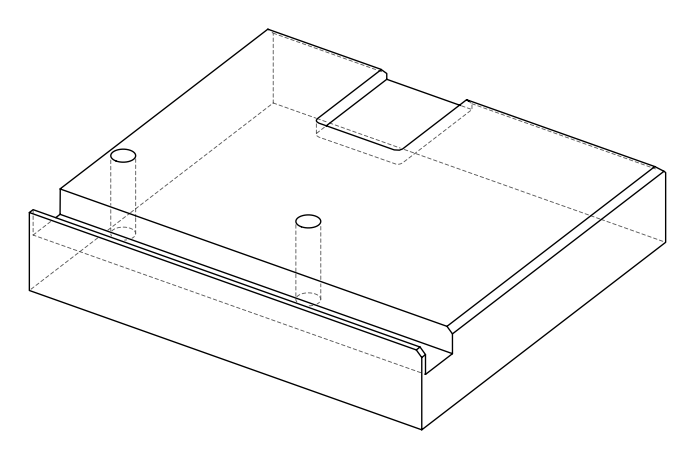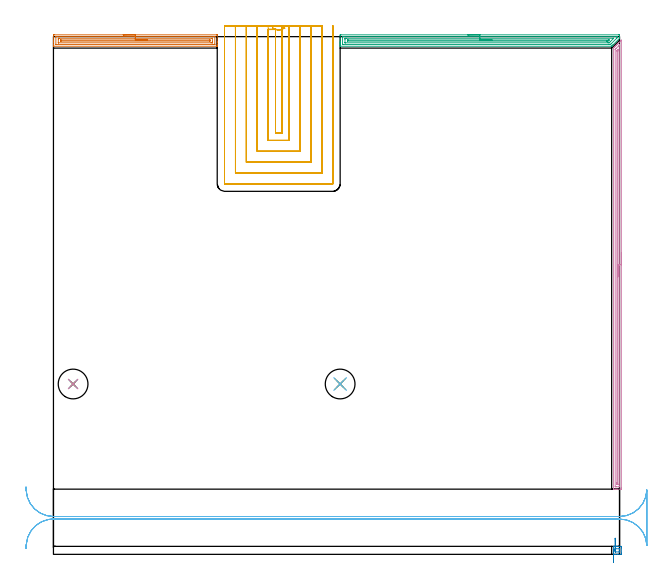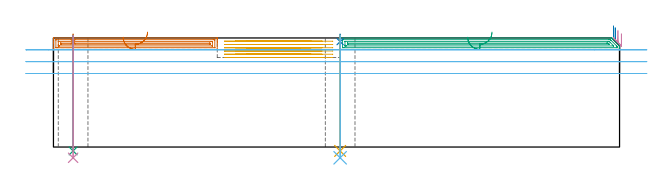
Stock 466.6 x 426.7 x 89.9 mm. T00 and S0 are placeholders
(PLAN: 12 operations, 7 tool changes, 55.3 min)
(1 AREA_MILL | FG_CHAMFER_SURFACE | UGT0205_001 | 4.51 min | 6209 mm3)
(2 AREA_MILL_1 | FG_CHAMFER_SURFACE_1 | UGT0205_001 | 0.32 min | 229 mm3)
(3 AREA_MILL_2 | FG_CHAMFER_SURFACE_2 | UGT0205_001 | 7.49 min | 10419 mm3)
(4 AREA_MILL_3 | FG_CHAMFER_SURFACE_3 | UGT0205_001 | 8.98 min | 7814 mm3)
(5 MILL_SLOT | SLOT_PARTIAL_RECTANGULAR | NXT0201_011 | Follow Part, ap 3, ae 75% | 24.68 min | 207185 mm3)
(6 MILL_RECTANGULAR_SLOT | SLOT_RECTANGULAR | UGT0201_009 | Follow Part, ap 11.25, ae 75% | 7.65 min | 643848 mm3)
(7 SPOT_DRILL | STEP1HOLE | NXT0321_9005460120000 | 0.05 min | 197 mm3)
(8 SPOT_DRILL_1 | STEP1HOLE_1 | NXT0321_9005460120000 | 0.05 min | 194 mm3)
(9 DRILL_THROUGH_HOLE_INTO_CENTER | STEP1HOLE | NXT0301_065 | 0.38 min | 6064 mm3)
(10 DRILL_TO_ENLARGE_THROUGH_HOLE | STEP1HOLE | UGT0301_058 | 0.4 min | 36109 mm3)
(11 DRILL_THROUGH_HOLE_INTO_CENTER_1 | STEP1HOLE_1 | NXT0301_065 | 0.38 min | 6001 mm3)
(12 DRILL_TO_ENLARGE_THROUGH_HOLE_1 | STEP1HOLE_1 | UGT0301_058 | 0.4 min | 36190 mm3)
(TOOL UGT0205_001 | Chamfer Mill 20 x 3 x 45 deg. | D20 FL50 Z2)
(TOOL NXT0201_011 | ENDMILL 12mm [2P460-1200-NA 1630] | D12 FL38 Z6)
(TOOL UGT0201_009 | End Mill 45 mm | D45 FL63 Z6)
(TOOL NXT0321_9005460120000 | NC Spot Drill, 142deg, 12mm, Carbide, Uncoated | D12 PA142 FL30 Z2)
(TOOL NXT0301_065 | Carbide Drill 9.4mm [860.1-0940-075A1-MM 2214] | D9.4 PA140 FL98 Z2)
(TOOL UGT0301_058 | Twist Drill 24.5 mm | D24.5 PA118 FL160 Z2)
(OP 1 AREA_MILL)
G17 G21 G94 G90
T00 M6
G54
G17 G0 G90 X57.5 Y428.2 S1061 M3
G43 Z99.9 H0
Z90.5
G94 G1 X57.538 Z89.629 F250.
X57.652 Z88.764
X57.841 Z87.912
X58.103 Z87.08
X58.437 Z86.274
X58.84 Z85.5
X59.308 Z84.764
X59.84 Z84.072
X60.429 Z83.429
X61.072 Z82.84
X61.764 Z82.309
X62.5 Z81.84
X63.274 Z81.437
X64.08 Z81.103
X64.912 Z80.841
X65.764 Z80.652
X66.628 Z80.538
X67.5 Z80.5
X134.401
X134.957 Y428.194 Z80.504
X134.99 Y428.191 Z80.506
X135. Y428.152 Z80.545
Y422.627 Z86.068
Y422.054 Z86.644
Y421.754 Z86.943
Y420.008 Z88.687
Y419.408 Z89.291
Y419.135 Z89.565
Y419.029 Z89.67
X134.996 Y418.912 Z89.78
X134.99 Y418.802 Z89.888
X134.847 Y418.8 Z89.9
X0.153
X0.01 Y418.802 Z89.888
X0.003 Y418.912 Z89.78
X0. Y419.03 Z89.669
Y419.408 Z89.291
Y420.008 Z88.687
Y422.054 Z86.643
Y422.627 Z86.068
Y423.213 Z85.482
Y427.579 Z81.118
X0.004 Y427.865 Z80.832
X0.01 Y428.193 Z80.504
X0.261 Y428.197 Z80.502
X0.599 Y428.2 Z80.5
X67.5
Y426.786 Z81.914
X132.617 Y426.785 Z81.915
X132.829 Y426.784 Z81.916
X132.956 Y426.781 Z81.919
X132.983 Y426.779 Z81.921
X132.99 Y426.767 Z81.933
X132.994 Y426.743 Z81.957
X132.999 Y426.618 Z82.082
X133. Y420.506 Z88.194
X132.997 Y420.381 Z88.319
X132.994 Y420.281 Z88.419
X132.99 Y420.221 Z88.479
X132.956 Y420.22 Z88.48
X132.617 Y420.216 Z88.484
X132.405 Y420.215 Z88.485
X131.725 Y420.214 Z88.486
X2.383 Y420.215 Z88.485
X2.171 Y420.216 Z88.484
X2.044 Y420.219 Z88.481
X2.017 Y420.221 Z88.479
X2.01 Y420.233 Z88.467
X2.007 Y420.257 Z88.443
X2.001 Y420.382 Z88.318
X2. Y426.494 Z82.206
X2.002 Y426.619 Z82.081
X2.006 Y426.719 Z81.981
X2.01 Y426.779 Z81.921
X2.044 Y426.78 Z81.92
X2.383 Y426.784 Z81.916
X2.595 Y426.785 Z81.915
X3.275 Y426.786 Z81.914
X67.5
Y425.371 Z83.329
X130.705
X130.833 Y425.37 Z83.33
X130.96 Y425.366 Z83.334
X130.988 Y425.365 Z83.335
X130.992 Y425.344 Z83.356
X130.997 Y425.301 Z83.399
X130.999 Y425.246 Z83.454
X131. Y422.463 Z86.237
X130.996 Y421.754 Z86.946
X130.993 Y421.672 Z87.028
X130.99 Y421.637 Z87.063
X130.955 Y421.635 Z87.065
X130.833 Y421.632 Z87.068
X130.069 Y421.629 Z87.071
X129.941 Y421.628 Z87.072
X4.295 Y421.629 Z87.071
X4.167 Y421.63 Z87.07
X4.04 Y421.634 Z87.066
X4.012 Y421.635 Z87.065
X4.008 Y421.656 Z87.044
X4.003 Y421.699 Z87.001
X4.001 Y421.754 Z86.946
X4. Y424.537 Z84.163
X4.004 Y425.246 Z83.454
X4.007 Y425.328 Z83.372
X4.01 Y425.363 Z83.337
X4.045 Y425.365 Z83.335
X4.167 Y425.368 Z83.332
X4.931 Y425.371 Z83.329
X5.059
X67.5
Y423.957 Z84.743
X128.876
X128.922 Y423.955 Z84.745
X128.968 Y423.95 Z84.75
X128.99 Y423.942 Z84.758
X128.993 Y423.901 Z84.799
X129. Y423.548 Z85.152
X128.999 Y423.5 Z85.2
X128.99 Y423.088 Z85.612
X128.979 Y423.049 Z85.651
X128.904 Y423.046 Z85.654
X128.78 Y423.044 Z85.656
X6.124 Y423.043 Z85.657
X6.078 Y423.045 Z85.655
X6.032 Y423.05 Z85.65
X6.01 Y423.058 Z85.642
X6.007 Y423.099 Z85.601
X6. Y423.452 Z85.248
X6.001 Y423.5 Z85.2
X6.01 Y423.912 Z84.788
X6.021 Y423.951 Z84.749
X6.096 Y423.954 Z84.746
X6.22 Y423.956 Z84.744
X67.5 Y423.957 Z84.743
X68.372 Z84.781
X69.236 Z84.895
X70.088 Z85.083
X70.92 Z85.346
X71.726 Z85.68
X72.5 Z86.082
X73.236 Z86.551
X73.928 Z87.082
X74.571 Z87.672
X75.16 Z88.315
X75.692 Z89.007
X76.16 Z89.743
X76.563 Z90.517
X76.897 Z91.323
X77.159 Z92.155
X77.348 Z93.006
X77.462 Z93.871
X77.5 Z94.743
G0 Z99.9
M5
M2
(OP 2 AREA_MILL_1)
G17 G21 G94 G90
T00 M6
G54
G17 G0 G90 X461.6 Y-6.7 S1061 M3
G43 Z99.9 H0
G94 G1 Y-6.662 Z99.028 F250.
Y-6.548 Z98.163
Y-6.359 Z97.312
Y-6.097 Z96.48
Y-5.763 Z95.674
Y-5.36 Z94.9
Y-4.892 Z94.164
Y-4.36 Z93.472
Y-3.771 Z92.829
Y-3.128 Z92.24
Y-2.436 Z91.708
Y-1.7 Z91.24
Y-0.926 Z90.837
Y-0.12 Z90.503
Y0.712 Z90.241
Y1.564 Z90.052
Y2.428 Z89.938
Y3.3 Z89.9
Y6.427
X461.603 Y6.59 Z89.888
X461.649 Y6.593 Z89.842
X462.048 Y6.6 Z89.452
X462.38 Z89.12
X463.069 Z88.426
X464.304 Z87.193
X464.847 Z86.647
X465.468 Z86.028
X467.249 Z84.248
X467.522 Y6.598 Z83.975
X468.091 Y6.592 Z83.406
X468.094 Y6.554 Z83.404
X468.099 Y5.98 Z83.401
X468.1 Y5.4 Z83.4
Y0.933
X468.099 Y0.62 Z83.401
X468.094 Y0.046 Z83.403
X468.091 Y0.008 Z83.405
X467.522 Y0. Z83.975
X464.85 Z86.645
X463.413 Z88.083
X463.069 Z88.426
X462.047 Z89.452
X461.649 Y0.007 Z89.842
X461.603 Y0.01 Z89.888
X461.6 Y0.173 Z89.9
Y3.3
X463.014 Z88.486
Y4.193
Y4.248
X463.015 Y4.303 Z88.485
X463.018 Y4.413 Z88.482
X463.025 Y4.59 Z88.475
X463.069 Y4.592 Z88.431
X463.556 Y4.599 Z87.944
X466.226 Y4.6 Z85.274
X466.631 Y4.597 Z84.869
X466.657 Y4.594 Z84.843
X466.669 Y4.591 Z84.831
X466.679 Y4.574 Z84.821
X466.686 Y4.193 Z84.814
Y2.352
X466.685 Y2.297 Z84.815
X466.682 Y2.187 Z84.818
X466.675 Y2.01 Z84.825
X466.631 Y2.008 Z84.869
X466.144 Y2.001 Z85.356
X463.474 Y2. Z88.026
X463.069 Y2.003 Z88.431
X463.043 Y2.006 Z88.457
X463.031 Y2.009 Z88.469
X463.021 Y2.026 Z88.479
X463.014 Y2.407 Z88.486
Y2.461
Y3.3
Y4.172 Z88.524
Y5.036 Z88.638
Y5.888 Z88.826
Y6.72 Z89.089
Y7.526 Z89.423
Y8.3 Z89.825
Y9.036 Z90.294
Y9.728 Z90.825
Y10.371 Z91.415
Y10.961 Z92.058
Y11.492 Z92.75
Y11.96 Z93.486
Y12.363 Z94.259
Y12.697 Z95.065
Y12.959 Z95.897
Y13.148 Z96.749
Y13.262 Z97.614
Y13.3 Z98.486
G0 Z99.9
M5
M2
(OP 3 AREA_MILL_2)
G17 G21 G94 G90
T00 M6
G54
G17 G0 G90 X341.45 Y428.2 S1061 M3
G43 Z99.9 H0
Z90.5
G94 G1 X341.488 Z89.628 F250.
X341.602 Z88.764
X341.791 Z87.912
X342.053 Z87.08
X342.387 Z86.274
X342.79 Z85.5
X343.258 Z84.764
X343.79 Z84.072
X344.379 Z83.429
X345.022 Z82.84
X345.714 Z82.309
X346.45 Z81.84
X347.224 Z81.437
X348.03 Z81.103
X348.862 Z80.841
X349.714 Z80.652
X350.578 Z80.538
X351.45 Z80.5
X466.008
X466.284 Y428.198 Z80.502
X466.597 Y428.191 Z80.506
X466.6 Y428.152 Z80.545
Y426.992 Z81.703
Y426.419 Z82.28
Y425.359 Z83.34
X466.594 Y425.301 Z83.399
X466.591 Y425.291 Z83.409
X461.459 Y420.159 Z88.541
X461.309 Y420.008 Z88.689
X461.253 Y419.952 Z88.746
X460.437 Y419.137 Z89.563
X460.213 Y418.912 Z89.785
X460.102 Y418.806 Z89.891
X459.767 Y418.8 Z89.9
X236.446
X236.31 Y418.803 Z89.888
X236.302 Y418.908 Z89.784
X236.3 Y419.02 Z89.679
Y419.708 Z88.991
Y420.307 Z88.392
Y420.881 Z87.815
Y421.167 Z87.529
Y421.754 Z86.943
Y422.041 Z86.657
Y422.627 Z86.067
Y427.572 Z81.125
X236.303 Y427.865 Z80.832
X236.31 Y428.193 Z80.504
X236.553 Y428.198 Z80.501
X236.892 Y428.2 Z80.5
X351.45
Y426.786 Z81.914
X464.225 Y426.785 Z81.915
X464.438 Y426.784 Z81.916
X464.56 Y426.781 Z81.919
X464.584 Y426.779 Z81.921
X464.59 Y426.766 Z81.934
X464.594 Y426.744 Z81.956
X464.599 Y426.626 Z82.074
X464.596 Y426.119 Z82.581
X464.594 Y425.758 Z82.942
X464.225 Y425.375 Z83.325
X464.16 Y425.31 Z83.39
X459.731 Y420.881 Z87.819
X459.304 Y420.461 Z88.239
X459.157 Y420.319 Z88.381
X459.041 Y420.221 Z88.479
X458.876 Y420.218 Z88.482
X458.663 Y420.216 Z88.484
X457.984 Y420.214 Z88.486
X457.773
X238.675 Y420.215 Z88.485
X238.462 Y420.216 Z88.484
X238.34 Y420.22 Z88.48
X238.315 Y420.221 Z88.479
X238.31 Y420.234 Z88.466
X238.306 Y420.256 Z88.444
X238.301 Y420.374 Z88.326
X238.3 Y426.486 Z82.214
X238.302 Y426.609 Z82.091
X238.306 Y426.707 Z81.993
X238.31 Y426.77 Z81.93
X238.319 Y426.779 Z81.921
X238.336 Y426.781 Z81.919
X238.675 Y426.785 Z81.915
X238.886 Y426.786 Z81.914
X239.567
X351.45
Y425.372 Z83.328
X461.423 Y425.371 Z83.329
X461.55 Y425.37 Z83.33
X461.678 Y425.368 Z83.332
X461.746 Y425.365 Z83.335
X461.689 Y425.296 Z83.404
X461.645 Y425.246 Z83.454
X461.599 Y425.198 Z83.502
X461.55 Y425.149 Z83.551
X459.028 Y422.627 Z86.073
X458.511 Y422.111 Z86.589
X458.152 Y421.754 Z86.946
X458.067 Y421.673 Z87.027
X458.036 Y421.647 Z87.053
X457.984 Y421.636 Z87.064
X457.22 Y421.629 Z87.071
X457.093
X240.586
X240.458 Y421.631 Z87.069
X240.332 Y421.635 Z87.065
X240.309 Y421.639 Z87.061
X240.305 Y421.661 Z87.039
X240.302 Y421.702 Z86.998
X240.3 Y421.754 Z86.946
Y421.909 Z86.791
Y424.528 Z84.172
X240.303 Y425.246 Z83.454
X240.306 Y425.323 Z83.377
X240.31 Y425.358 Z83.342
X240.336 Y425.366 Z83.334
X240.458 Y425.368 Z83.332
X241.222 Y425.371 Z83.329
X241.35
X351.45 Y425.372 Z83.328
Y423.957 Z84.743
X457.737
X457.809 Y423.955 Z84.745
X457.886 Y423.951 Z84.749
X457.889 Y423.949 Z84.751
X457.883 Y423.939 Z84.761
X457.861 Y423.913 Z84.787
X457.715 Y423.764 Z84.936
X457.451 Y423.5 Z85.2
X457.273 Y423.324 Z85.376
X457.093 Y423.148 Z85.552
X456.982 Y423.05 Z85.65
X456.88 Y423.047 Z85.653
X456.667 Y423.044 Z85.656
X456.201 Y423.043 Z85.657
X455.777
X242.419
X242.372 Y423.044 Z85.656
X242.323 Y423.047 Z85.653
X242.312 Y423.049 Z85.651
X242.308 Y423.062 Z85.638
X242.305 Y423.104 Z85.596
X242.3 Y423.442 Z85.258
X242.301 Y423.5 Z85.2
X242.31 Y423.907 Z84.793
X242.312 Y423.951 Z84.749
X242.386 Y423.953 Z84.747
X242.51 Y423.956 Z84.744
X242.666 Y423.957 Z84.743
X243.133
X351.45
X352.322 Z84.781
X353.186 Z84.895
X354.038 Z85.083
X354.87 Z85.346
X355.676 Z85.68
X356.45 Z86.082
X357.186 Z86.551
X357.878 Z87.082
X358.521 Z87.672
X359.11 Z88.315
X359.642 Z89.007
X360.11 Z89.743
X360.513 Z90.517
X360.847 Z91.322
X361.109 Z92.154
X361.298 Z93.006
X361.412 Z93.871
X361.45 Z94.743
G0 Z99.9
M5
M2
(OP 4 AREA_MILL_3)
G17 G21 G94 G90
T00 M6
G54
G17 G0 G90 X468.1 Y248.75 S1061 M3
G43 Z99.9 H0
Z93.4
G94 G1 Y248.712 Z92.528 F250.
Y248.598 Z91.664
Y248.409 Z90.812
Y248.147 Z89.98
Y247.813 Z89.174
Y247.41 Z88.4
Y246.941 Z87.664
Y246.41 Z86.972
Y245.821 Z86.329
Y245.178 Z85.74
Y244.486 Z85.209
Y243.75 Z84.74
Y242.976 Z84.337
Y242.17 Z84.003
Y241.338 Z83.741
Y240.486 Z83.552
Y239.622 Z83.438
Y238.75 Z83.4
Y54.628
X468.099 Y54.315 Z83.401
X468.093 Y53.742 Z83.404
X468.091 Y53.708 Z83.405
X467.522 Y53.7 Z83.975
X464.85 Z86.644
X464.296 Z87.201
X463.959 Z87.537
X463.405 Z88.091
X463.069 Z88.426
X462.036 Z89.463
X461.648 Y53.708 Z89.844
X461.602 Y53.71 Z89.888
X461.6 Y53.869 Z89.9
Y416.933
X461.605 Y417.303 Z89.891
X461.723 Y417.424 Z89.774
X462.178 Y417.88 Z89.318
X462.231 Y417.932 Z89.268
X462.423 Y418.124 Z89.076
X462.475 Y418.177 Z89.022
X462.527 Y418.228 Z88.972
X462.721 Y418.421 Z88.778
X462.772 Y418.474 Z88.725
X462.823 Y418.524 Z88.676
X463.018 Y418.719 Z88.48
X463.069 Y418.77 Z88.428
X463.119 Y418.82 Z88.38
X463.316 Y419.017 Z88.183
X463.366 Y419.067 Z88.131
X463.415 Y419.116 Z88.084
X463.614 Y419.314 Z87.885
X463.663 Y419.364 Z87.834
X463.711 Y419.412 Z87.788
X463.912 Y419.612 Z87.587
X463.959 Y419.661 Z87.538
X464.007 Y419.708 Z87.492
X464.209 Y419.91 Z87.29
X464.256 Y419.958 Z87.241
X464.303 Y420.004 Z87.196
X464.507 Y420.208 Z86.992
X464.553 Y420.254 Z86.944
X464.599 Y420.299 Z86.9
X464.805 Y420.505 Z86.694
X464.849 Y420.55 Z86.649
X464.895 Y420.595 Z86.604
X465.103 Y420.803 Z86.396
X465.147 Y420.848 Z86.35
X465.191 Y420.891 Z86.308
X465.4 Y421.101 Z86.099
X467.522 Y423.223 Z83.976
X467.631 Y423.331 Z83.869
X467.782 Y423.482 Z83.717
X467.967 Y423.668 Z83.531
X468.082 Y423.78 Z83.415
X468.094 Y423.783 Z83.403
X468.099 Y423.78 Z83.399
X468.1 Y423.571 Z83.4
Y238.75
X466.686 Z84.814
Y56.047
X466.685 Y55.992 Z84.815
X466.681 Y55.882 Z84.819
X466.674 Y55.71 Z84.826
X466.631 Y55.708 Z84.869
X466.14 Y55.701 Z85.36
X463.959 Z87.541
X463.466 Y55.703 Z88.034
X463.069 Y55.71 Z88.431
X463.021 Y55.725 Z88.479
X463.014 Y56.101 Z88.486
X463.015 Y416.094 Z88.485
X463.017 Y416.149 Z88.483
X463.021 Y416.254 Z88.479
X463.069 Y416.307 Z88.431
X463.377 Y416.624 Z88.123
X463.682 Y416.933 Z87.818
X463.821 Y417.072 Z87.679
X465.741 Y418.991 Z85.759
X466.362 Y419.612 Z85.138
X466.498 Y419.746 Z85.002
X466.631 Y419.874 Z84.869
X466.67 Y419.909 Z84.83
X466.679 Y419.776 Z84.821
X466.684 Y419.667 Z84.816
X466.685 Y419.612 Z84.815
X466.686 Y238.75 Z84.814
X465.272 Z86.229
X465.271 Y57.888
X465.27 Y57.782 Z86.231
X465.267 Y57.73 Z86.233
X465.265 Y57.712 Z86.235
X465.224 Y57.709 Z86.276
X465.036 Y57.702 Z86.464
X464.85 Y57.701 Z86.65
X464.663 Y57.702 Z86.837
X464.538 Y57.706 Z86.962
X464.444 Y57.71 Z87.056
X464.435 Y57.749 Z87.065
X464.433 Y57.888 Z87.067
X464.43 Y58.309 Z87.07
X464.429 Y58.781 Z87.071
X464.428 Y59.204 Z87.072
X464.429 Y414.676 Z87.071
X464.431 Y415.146 Z87.069
X464.433 Y415.198 Z87.067
X464.435 Y415.221 Z87.065
X464.451 Y415.241 Z87.049
X464.515 Y415.312 Z86.985
X464.599 Y415.398 Z86.901
X464.85 Y415.651 Z86.65
X465.044 Y415.845 Z86.456
X465.242 Y416.04 Z86.258
X465.25 Z86.25
X465.264 Z86.236
X465.269 Y415.791 Z86.231
X465.27 Y415.618 Z86.23
X465.271 Y415.146 Z86.229
Y414.724
X465.272 Y238.75
Y237.878 Z86.267
Y237.013 Z86.38
Y236.162 Z86.569
Y235.33 Z86.832
Y234.524 Z87.165
Y233.75 Z87.568
Y233.014 Z88.037
Y232.322 Z88.568
Y231.679 Z89.157
Y231.09 Z89.801
Y230.558 Z90.493
Y230.09 Z91.229
Y229.687 Z92.002
Y229.353 Z92.808
Y229.091 Z93.64
Y228.902 Z94.492
Y228.788 Z95.357
Y228.75 Z96.229
G0 Z99.9
M5
M2
(OP 5 MILL_SLOT)
G17 G21 G94 G90
T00 M6
G54
G17 G0 G90 X176.966 Y435.7 S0 M3
G43 Z99.9 H1
Z87.217
G94 G1 X176.998 Y432.7 F250.
X177. Y432.505 F500.
X182.999 Y432.536
G3 X188.301 Y432.536 R6.
G1 X188.3 Y432.317
Y347.2
X183.
Y432.318
G3 X182.999 Y432.536 R42.
G1 X177. Y432.505
Y432.318
Y341.2
X194.3
Y432.317
G2 X194.302 Y432.7 R36.
G1 X194.334 Y435.7 F250.
X167.955
X167.997 Y432.7
G2 X168. Y432.318 R27. F500.
G1 Y332.2
X203.3
Y432.317
G2 X203.303 Y432.7 R27.
G1 X203.345 Y435.7 F250.
X158.932 Y435.699
X158.996 Y432.7
G2 X159. Y432.318 R18. F500.
G1 Y323.2
X212.3
Y432.317
G2 X212.304 Y432.7 R18.
G1 X212.368 Y435.699 F250.
X149.864 Y435.697
X149.992 Y432.7
G2 X150. Y432.318 R9. F500.
G1 Y314.2
X221.3
Y432.317
G2 X221.308 Y432.7 R9.
G1 X221.436 Y435.697 F250.
X141. Y435.318
Y432.318
Y305.5 F500.
G3 X141.3 Y305.2 R0.3
G1 X230.
G3 X230.3 Y305.5 R0.3
G1 Y432.317
Y435.317 F250.
G0 X180.699 Y433.775 Z84.533
G1 X183.5 Y432.7
G3 X187.8 Y432.7 R6.
G1 X190.601 Y433.775
X188.3 Y435.7
Y432.7
Y347.2 F500.
X183.
Y432.7
X177.
Y341.2
X194.3
Y432.7
Y435.7 F250.
X168.
Y432.7
Y332.2 F500.
X203.3
Y432.7
Y435.7 F250.
X159.
Y432.7
Y323.2 F500.
X212.3
Y432.7
Y435.7 F250.
X150.
Y432.7
Y314.2 F500.
X221.3
Y432.7
Y435.7 F250.
X141.
Y432.7
Y305.5 F500.
G3 X141.3 Y305.2 R0.3
G1 X230.
G3 X230.3 Y305.5 R0.3
G1 Y432.7
Y435.7 F250.
G0 X180.699 Y433.775 Z81.85
G1 X183.5 Y432.7
G3 X187.8 Y432.7 R6.
G1 X190.601 Y433.775
X188.3 Y435.7
Y432.7
Y347.2 F500.
X183.
Y432.7
X177.
Y341.2
X194.3
Y432.7
Y435.7 F250.
X168.
Y432.7
Y332.2 F500.
X203.3
Y432.7
Y435.7 F250.
X159.
Y432.7
Y323.2 F500.
X212.3
Y432.7
Y435.7 F250.
X150.
Y432.7
Y314.2 F500.
X221.3
Y432.7
Y435.7 F250.
X141.
Y432.7
Y305.5 F500.
G3 X141.3 Y305.2 R0.3
G1 X230.
G3 X230.3 Y305.5 R0.3
G1 Y432.7
Y435.7 F250.
G0 X180.699 Y433.775 Z79.167
G1 X183.5 Y432.7
G3 X187.8 Y432.7 R6.
G1 X190.601 Y433.775
X188.3 Y435.7
Y432.7
Y347.2 F500.
X183.
Y432.7
X177.
Y341.2
X194.3
Y432.7
Y435.7 F250.
X168.
Y432.7
Y332.2 F500.
X203.3
Y432.7
Y435.7 F250.
X159.
Y432.7
Y323.2 F500.
X212.3
Y432.7
Y435.7 F250.
X150.
Y432.7
Y314.2 F500.
X221.3
Y432.7
Y435.7 F250.
X141.
Y432.7
Y305.5 F500.
G3 X141.3 Y305.2 R0.3
G1 X230.
G3 X230.3 Y305.5 R0.3
G1 Y432.7
Y435.7 F250.
G0 X180.699 Y433.775 Z76.483
G1 X183.5 Y432.7
G3 X187.8 Y432.7 R6.
G1 X190.601 Y433.775
X188.3 Y435.7
Y432.7
Y347.2 F500.
X183.
Y432.7
X177.
Y341.2
X194.3
Y432.7
Y435.7 F250.
X168.
Y432.7
Y332.2 F500.
X203.3
Y432.7
Y435.7 F250.
X159.
Y432.7
Y323.2 F500.
X212.3
Y432.7
Y435.7 F250.
X150.
Y432.7
Y314.2 F500.
X221.3
Y432.7
Y435.7 F250.
X141.
Y432.7
Y305.5 F500.
G3 X141.3 Y305.2 R0.3
G1 X230.
G3 X230.3 Y305.5 R0.3
G1 Y432.7
Y435.7 F250.
G0 X180.699 Y433.775 Z73.8
G1 X183.5 Y432.7
G3 X187.8 Y432.7 R6.
G1 X190.601 Y433.775
X188.3 Y435.7
Y432.7
Y347.2 F500.
X183.
Y432.7
X177.
Y341.2
X194.3
Y432.7
Y435.7 F250.
X168.
Y432.7
Y332.2 F500.
X203.3
Y432.7
Y435.7 F250.
X159.
Y432.7
Y323.2 F500.
X212.3
Y432.7
Y435.7 F250.
X150.
Y432.7
Y314.2 F500.
X221.3
Y432.7
Y435.7 F250.
X141.
Y432.7
Y305.5 F500.
G3 X141.3 Y305.2 R0.3
G1 X230.
G3 X230.3 Y305.5 R0.3
G1 Y432.7
Y435.7 F250.
G0 Z99.9
M5
M2
(OP 6 MILL_RECTANGULAR_SLOT)
G17 G21 G94 G90
T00 M6
G54
G17 G0 G90 X-22.625 Y4.765 S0 M3
G43 Z99.9 H0
Z80.133
G94 G1 X-22.47 Y7.761 F250.
G2 X-4.157 Y28.713 R22.5 F500.
X0. Y29.1 R22.5 F387.
G1 X445.819
X466.6 F500.
G2 X489.09 Y7.271 R22.5
G1 Y53.029
G2 X466.6 Y31.2 R22.5
G1 X0.
G2 X-22.47 Y52.539 R22.5
G1 X-22.625 Y55.535 F250.
G0 Y4.765 Z70.367
G1 X-22.47 Y7.761
G2 X-4.157 Y28.713 R22.5 F500.
X0. Y29.1 R22.5 F387.
G1 X445.819
X466.6 F500.
G2 X489.09 Y7.271 R22.5
G1 Y53.029
G2 X466.6 Y31.2 R22.5
G1 X0.
G2 X-22.47 Y52.539 R22.5
G1 X-22.625 Y55.535 F250.
G0 Y4.765 Z60.6
G1 X-22.47 Y7.761
G2 X-13.261 Y24.777 R22.5 F500.
X-4.157 Y28.713 R22.5 F434.
X0. Y29.1 R22.5 F364.
G1 X445.819
X466.6 F500.
G2 X489.09 Y7.271 R22.5
G1 Y53.029
G2 X466.6 Y31.2 R22.5
G1 X0.
G2 X-22.47 Y52.539 R22.5
G1 X-22.625 Y55.535 F250.
G0 Z99.9
M5
M2
(OP 7 SPOT_DRILL)
G17 G21 G94 G90
T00 M6
G54
G17 G0 G90 X16.2 Y140.4 S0 M3
G43 Z99.9 H0
G94 G81 G98 Z86.9 F250. R92.9
G80
M5
M2
(OP 8 SPOT_DRILL_1)
G17 G21 G94 G90
T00 M6
G54
G17 G0 G90 X236.3 Y140.4 S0 M3
G43 Z99.9 H0
G94 G81 G98 Z86.9 F250. R92.9
G80
M5
M2
(OP 9 DRILL_THROUGH_HOLE_INTO_CENTER)
G17 G21 G94 G90
T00 M6
G54
G17 G0 G90 X16.2 Y140.4 S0 M3
G43 Z99.9 H1
G94 G73 G98 Z-3.211 F250. Q9.311 R91.9
G80
M5
M2
(OP 10 DRILL_TO_ENLARGE_THROUGH_HOLE)
G17 G21 G94 G90
T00 M6
G54
G17 G0 G90 X16.2 Y140.4 S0 M3
G43 Z99.9 H0
G94 G73 G98 Z-8.861 F250. Q19.752 R91.9
G80
M5
M2
(OP 11 DRILL_THROUGH_HOLE_INTO_CENTER_1)
G17 G21 G94 G90
T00 M6
G54
G17 G0 G90 X236.3 Y140.4 S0 M3
G43 Z99.9 H1
G94 G73 G98 Z-3.211 F250. Q9.311 R91.9
G80
M5
M2
(OP 12 DRILL_TO_ENLARGE_THROUGH_HOLE_1)
G17 G21 G94 G90
T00 M6
G54
G17 G0 G90 X236.3 Y140.4 S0 M3
G43 Z99.9 H0
G94 G73 G98 Z-8.861 F250. Q19.752 R91.9
G80
M5
M2
